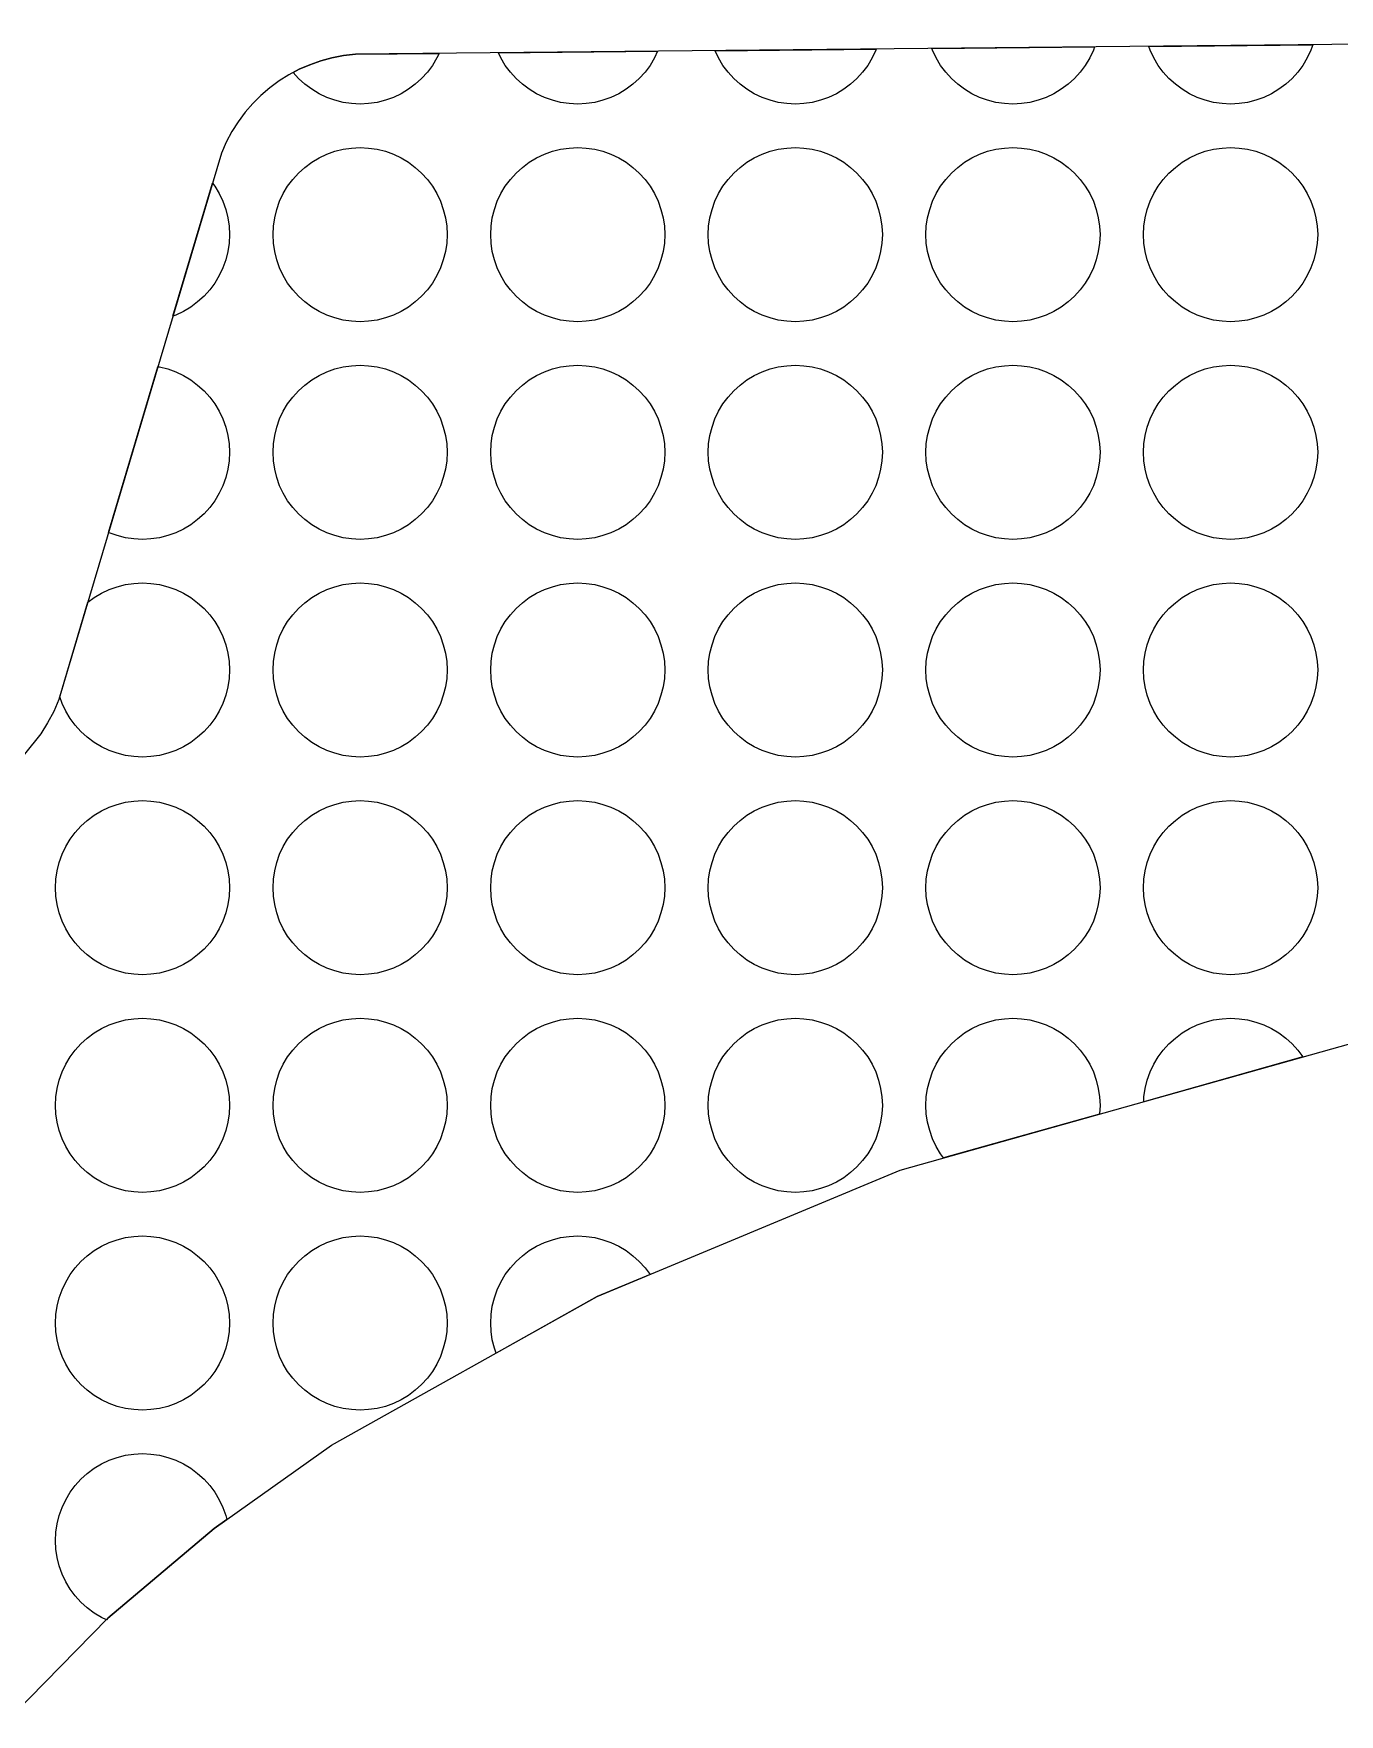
# Model space of a CAD drawing. Header units: millimetres. Extents: x 13 to 136, y -291 to -203.
# Drawn here: x 75.22 to 90.22, y -222.09 to -202.78 of the extents above; entities that cross this region are included whole.
import ezdxf

# ---------------------------------------------------------------- set-up
doc = ezdxf.new("R2010")
doc.units = ezdxf.units.MM
doc.layers.add('background', color=7, linetype='Continuous')
doc.layers.add('outline_2', color=3, linetype='Continuous')

msp = doc.modelspace()

# ---------------------------------------------------------------- linework, layer by layer
at = {"layer": 'background'}
for points in [[(78.265, -203.192), (78.387, -203.139), (78.514, -203.094), (78.643, -203.059), (78.776, -203.034), (78.912, -203.018), (79.873, -203.009), (79.847, -203.062), (79.797, -203.147), (79.739, -203.225), (79.673, -203.298), (79.6, -203.364), (79.521, -203.422), (79.437, -203.473), (79.348, -203.515), (79.256, -203.548), (79.161, -203.572), (79.064, -203.586), (78.966, -203.591), (78.868, -203.586), (78.77, -203.572), (78.675, -203.548), (78.583, -203.515), (78.494, -203.473), (78.41, -203.422), (78.331, -203.364), (78.258, -203.298), (78.196, -203.229)], [(82.384, -202.984), (82.347, -203.062), (82.297, -203.147), (82.239, -203.225), (82.173, -203.298), (82.1, -203.364), (82.021, -203.422), (81.937, -203.473), (81.848, -203.515), (81.756, -203.548), (81.661, -203.572), (81.564, -203.586), (81.466, -203.591), (81.368, -203.586), (81.27, -203.572), (81.175, -203.548), (81.083, -203.515), (80.994, -203.473), (80.91, -203.422), (80.831, -203.364), (80.758, -203.298), (80.693, -203.225), (80.634, -203.147), (80.584, -203.062), (80.555, -203.002)], [(84.895, -202.959), (84.889, -202.974), (84.847, -203.062), (84.797, -203.147), (84.739, -203.225), (84.673, -203.298), (84.6, -203.364), (84.521, -203.422), (84.437, -203.473), (84.348, -203.515), (84.256, -203.548), (84.161, -203.572), (84.064, -203.586), (83.966, -203.591), (83.868, -203.586), (83.77, -203.572), (83.675, -203.548), (83.583, -203.515), (83.494, -203.473), (83.41, -203.422), (83.331, -203.364), (83.258, -203.298), (83.193, -203.225), (83.134, -203.147), (83.084, -203.062), (83.044, -202.978)], [(87.403, -202.935), (87.389, -202.974), (87.347, -203.062), (87.297, -203.147), (87.239, -203.225), (87.173, -203.298), (87.1, -203.364), (87.021, -203.422), (86.937, -203.473), (86.848, -203.515), (86.756, -203.548), (86.661, -203.572), (86.564, -203.586), (86.466, -203.591), (86.368, -203.586), (86.27, -203.572), (86.175, -203.548), (86.083, -203.515), (85.994, -203.473), (85.91, -203.422), (85.831, -203.364), (85.758, -203.298), (85.693, -203.225), (85.634, -203.147), (85.584, -203.062), (85.542, -202.974), (85.534, -202.953)], [(89.912, -202.91), (89.889, -202.974), (89.847, -203.062), (89.797, -203.147), (89.739, -203.225), (89.673, -203.298), (89.6, -203.364), (89.521, -203.422), (89.437, -203.473), (89.348, -203.515), (89.256, -203.548), (89.161, -203.572), (89.064, -203.586), (88.966, -203.591), (88.868, -203.586), (88.77, -203.572), (88.675, -203.548), (88.583, -203.515), (88.494, -203.473), (88.41, -203.422), (88.331, -203.364), (88.258, -203.298), (88.193, -203.225), (88.134, -203.147), (88.084, -203.062), (88.042, -202.974), (88.026, -202.929)], [(79.966, -205.091), (79.961, -205.189), (79.946, -205.286), (79.922, -205.381), (79.889, -205.474), (79.847, -205.562), (79.797, -205.647), (79.739, -205.725), (79.673, -205.798), (79.6, -205.864), (79.521, -205.922), (79.437, -205.973), (79.348, -206.015), (79.256, -206.048), (79.161, -206.072), (79.064, -206.086), (78.966, -206.091), (78.868, -206.086), (78.77, -206.072), (78.675, -206.048), (78.583, -206.015), (78.494, -205.973), (78.41, -205.922), (78.331, -205.864), (78.258, -205.798), (78.193, -205.725), (78.134, -205.647), (78.084, -205.562), (78.042, -205.474), (78.009, -205.381), (77.985, -205.286), (77.97, -205.189), (77.966, -205.091), (77.97, -204.993), (77.985, -204.896), (78.009, -204.801), (78.042, -204.708), (78.084, -204.62), (78.134, -204.535), (78.193, -204.457), (78.258, -204.384), (78.331, -204.318), (78.41, -204.26), (78.494, -204.209), (78.583, -204.167), (78.675, -204.134), (78.77, -204.11), (78.868, -204.096), (78.966, -204.091), (79.064, -204.096), (79.161, -204.11), (79.256, -204.134), (79.348, -204.167), (79.437, -204.209), (79.521, -204.26), (79.6, -204.318), (79.673, -204.384), (79.739, -204.457), (79.797, -204.535), (79.847, -204.62), (79.889, -204.708), (79.922, -204.801), (79.946, -204.896), (79.961, -204.993)], [(82.466, -205.091), (82.461, -205.189), (82.446, -205.286), (82.422, -205.381), (82.389, -205.474), (82.347, -205.562), (82.297, -205.647), (82.239, -205.725), (82.173, -205.798), (82.1, -205.864), (82.021, -205.922), (81.937, -205.973), (81.848, -206.015), (81.756, -206.048), (81.661, -206.072), (81.564, -206.086), (81.466, -206.091), (81.368, -206.086), (81.27, -206.072), (81.175, -206.048), (81.083, -206.015), (80.994, -205.973), (80.91, -205.922), (80.831, -205.864), (80.758, -205.798), (80.693, -205.725), (80.634, -205.647), (80.584, -205.562), (80.542, -205.474), (80.509, -205.381), (80.485, -205.286), (80.47, -205.189), (80.466, -205.091), (80.47, -204.993), (80.485, -204.896), (80.509, -204.801), (80.542, -204.708), (80.584, -204.62), (80.634, -204.535), (80.693, -204.457), (80.758, -204.384), (80.831, -204.318), (80.91, -204.26), (80.994, -204.209), (81.083, -204.167), (81.175, -204.134), (81.27, -204.11), (81.368, -204.096), (81.466, -204.091), (81.564, -204.096), (81.661, -204.11), (81.756, -204.134), (81.848, -204.167), (81.937, -204.209), (82.021, -204.26), (82.1, -204.318), (82.173, -204.384), (82.239, -204.457), (82.297, -204.535), (82.347, -204.62), (82.389, -204.708), (82.422, -204.801), (82.446, -204.896), (82.461, -204.993)], [(84.966, -205.091), (84.961, -205.189), (84.946, -205.286), (84.922, -205.381), (84.889, -205.474), (84.847, -205.562), (84.797, -205.647), (84.739, -205.725), (84.673, -205.798), (84.6, -205.864), (84.521, -205.922), (84.437, -205.973), (84.348, -206.015), (84.256, -206.048), (84.161, -206.072), (84.064, -206.086), (83.966, -206.091), (83.868, -206.086), (83.77, -206.072), (83.675, -206.048), (83.583, -206.015), (83.494, -205.973), (83.41, -205.922), (83.331, -205.864), (83.258, -205.798), (83.193, -205.725), (83.134, -205.647), (83.084, -205.562), (83.042, -205.474), (83.009, -205.381), (82.985, -205.286), (82.97, -205.189), (82.966, -205.091), (82.97, -204.993), (82.985, -204.896), (83.009, -204.801), (83.042, -204.708), (83.084, -204.62), (83.134, -204.535), (83.193, -204.457), (83.258, -204.384), (83.331, -204.318), (83.41, -204.26), (83.494, -204.209), (83.583, -204.167), (83.675, -204.134), (83.77, -204.11), (83.868, -204.096), (83.966, -204.091), (84.064, -204.096), (84.161, -204.11), (84.256, -204.134), (84.348, -204.167), (84.437, -204.209), (84.521, -204.26), (84.6, -204.318), (84.673, -204.384), (84.739, -204.457), (84.797, -204.535), (84.847, -204.62), (84.889, -204.708), (84.922, -204.801), (84.946, -204.896), (84.961, -204.993)], [(87.466, -205.091), (87.461, -205.189), (87.446, -205.286), (87.422, -205.381), (87.389, -205.474), (87.347, -205.562), (87.297, -205.647), (87.239, -205.725), (87.173, -205.798), (87.1, -205.864), (87.021, -205.922), (86.937, -205.973), (86.848, -206.015), (86.756, -206.048), (86.661, -206.072), (86.564, -206.086), (86.466, -206.091), (86.368, -206.086), (86.27, -206.072), (86.175, -206.048), (86.083, -206.015), (85.994, -205.973), (85.91, -205.922), (85.831, -205.864), (85.758, -205.798), (85.693, -205.725), (85.634, -205.647), (85.584, -205.562), (85.542, -205.474), (85.509, -205.381), (85.485, -205.286), (85.47, -205.189), (85.466, -205.091), (85.47, -204.993), (85.485, -204.896), (85.509, -204.801), (85.542, -204.708), (85.584, -204.62), (85.634, -204.535), (85.693, -204.457), (85.758, -204.384), (85.831, -204.318), (85.91, -204.26), (85.994, -204.209), (86.083, -204.167), (86.175, -204.134), (86.27, -204.11), (86.368, -204.096), (86.466, -204.091), (86.564, -204.096), (86.661, -204.11), (86.756, -204.134), (86.848, -204.167), (86.937, -204.209), (87.021, -204.26), (87.1, -204.318), (87.173, -204.384), (87.239, -204.457), (87.297, -204.535), (87.347, -204.62), (87.389, -204.708), (87.422, -204.801), (87.446, -204.896), (87.461, -204.993)], [(89.966, -205.091), (89.961, -205.189), (89.946, -205.286), (89.922, -205.381), (89.889, -205.474), (89.847, -205.562), (89.797, -205.647), (89.739, -205.725), (89.673, -205.798), (89.6, -205.864), (89.521, -205.922), (89.437, -205.973), (89.348, -206.015), (89.256, -206.048), (89.161, -206.072), (89.064, -206.086), (88.966, -206.091), (88.868, -206.086), (88.77, -206.072), (88.675, -206.048), (88.583, -206.015), (88.494, -205.973), (88.41, -205.922), (88.331, -205.864), (88.258, -205.798), (88.193, -205.725), (88.134, -205.647), (88.084, -205.562), (88.042, -205.474), (88.009, -205.381), (87.985, -205.286), (87.97, -205.189), (87.966, -205.091), (87.97, -204.993), (87.985, -204.896), (88.009, -204.801), (88.042, -204.708), (88.084, -204.62), (88.134, -204.535), (88.193, -204.457), (88.258, -204.384), (88.331, -204.318), (88.41, -204.26), (88.494, -204.209), (88.583, -204.167), (88.675, -204.134), (88.77, -204.11), (88.868, -204.096), (88.966, -204.091), (89.064, -204.096), (89.161, -204.11), (89.256, -204.134), (89.348, -204.167), (89.437, -204.209), (89.521, -204.26), (89.6, -204.318), (89.673, -204.384), (89.739, -204.457), (89.797, -204.535), (89.847, -204.62), (89.889, -204.708), (89.922, -204.801), (89.946, -204.896), (89.961, -204.993)], [(77.27, -204.499), (77.297, -204.535), (77.347, -204.62), (77.389, -204.708), (77.422, -204.801), (77.446, -204.896), (77.461, -204.993), (77.466, -205.091), (77.461, -205.189), (77.446, -205.286), (77.422, -205.381), (77.389, -205.474), (77.347, -205.562), (77.297, -205.647), (77.239, -205.725), (77.173, -205.798), (77.1, -205.864), (77.021, -205.922), (76.937, -205.973), (76.848, -206.015), (76.816, -206.027)], [(76.643, -206.608), (76.661, -206.61), (76.756, -206.634), (76.848, -206.667), (76.937, -206.709), (77.021, -206.76), (77.1, -206.818), (77.173, -206.884), (77.239, -206.957), (77.297, -207.035), (77.347, -207.12), (77.389, -207.208), (77.422, -207.301), (77.446, -207.396), (77.461, -207.493), (77.466, -207.591), (77.461, -207.689), (77.446, -207.786), (77.422, -207.881), (77.389, -207.974), (77.347, -208.062), (77.297, -208.147), (77.239, -208.225), (77.173, -208.298), (77.1, -208.364), (77.021, -208.422), (76.937, -208.473), (76.848, -208.515), (76.756, -208.548), (76.661, -208.572), (76.564, -208.586), (76.466, -208.591), (76.368, -208.586), (76.27, -208.572), (76.175, -208.548), (76.083, -208.515), (76.076, -208.512)], [(79.966, -207.591), (79.961, -207.689), (79.946, -207.786), (79.922, -207.881), (79.889, -207.974), (79.847, -208.062), (79.797, -208.147), (79.739, -208.225), (79.673, -208.298), (79.6, -208.364), (79.521, -208.422), (79.437, -208.473), (79.348, -208.515), (79.256, -208.548), (79.161, -208.572), (79.064, -208.586), (78.966, -208.591), (78.868, -208.586), (78.77, -208.572), (78.675, -208.548), (78.583, -208.515), (78.494, -208.473), (78.41, -208.422), (78.331, -208.364), (78.258, -208.298), (78.193, -208.225), (78.134, -208.147), (78.084, -208.062), (78.042, -207.974), (78.009, -207.881), (77.985, -207.786), (77.97, -207.689), (77.966, -207.591), (77.97, -207.493), (77.985, -207.396), (78.009, -207.301), (78.042, -207.208), (78.084, -207.12), (78.134, -207.035), (78.193, -206.957), (78.258, -206.884), (78.331, -206.818), (78.41, -206.76), (78.494, -206.709), (78.583, -206.667), (78.675, -206.634), (78.77, -206.61), (78.868, -206.596), (78.966, -206.591), (79.064, -206.596), (79.161, -206.61), (79.256, -206.634), (79.348, -206.667), (79.437, -206.709), (79.521, -206.76), (79.6, -206.818), (79.673, -206.884), (79.739, -206.957), (79.797, -207.035), (79.847, -207.12), (79.889, -207.208), (79.922, -207.301), (79.946, -207.396), (79.961, -207.493)], [(82.466, -207.591), (82.461, -207.689), (82.446, -207.786), (82.422, -207.881), (82.389, -207.974), (82.347, -208.062), (82.297, -208.147), (82.239, -208.225), (82.173, -208.298), (82.1, -208.364), (82.021, -208.422), (81.937, -208.473), (81.848, -208.515), (81.756, -208.548), (81.661, -208.572), (81.564, -208.586), (81.466, -208.591), (81.368, -208.586), (81.27, -208.572), (81.175, -208.548), (81.083, -208.515), (80.994, -208.473), (80.91, -208.422), (80.831, -208.364), (80.758, -208.298), (80.693, -208.225), (80.634, -208.147), (80.584, -208.062), (80.542, -207.974), (80.509, -207.881), (80.485, -207.786), (80.47, -207.689), (80.466, -207.591), (80.47, -207.493), (80.485, -207.396), (80.509, -207.301), (80.542, -207.208), (80.584, -207.12), (80.634, -207.035), (80.693, -206.957), (80.758, -206.884), (80.831, -206.818), (80.91, -206.76), (80.994, -206.709), (81.083, -206.667), (81.175, -206.634), (81.27, -206.61), (81.368, -206.596), (81.466, -206.591), (81.564, -206.596), (81.661, -206.61), (81.756, -206.634), (81.848, -206.667), (81.937, -206.709), (82.021, -206.76), (82.1, -206.818), (82.173, -206.884), (82.239, -206.957), (82.297, -207.035), (82.347, -207.12), (82.389, -207.208), (82.422, -207.301), (82.446, -207.396), (82.461, -207.493)], [(84.966, -207.591), (84.961, -207.689), (84.946, -207.786), (84.922, -207.881), (84.889, -207.974), (84.847, -208.062), (84.797, -208.147), (84.739, -208.225), (84.673, -208.298), (84.6, -208.364), (84.521, -208.422), (84.437, -208.473), (84.348, -208.515), (84.256, -208.548), (84.161, -208.572), (84.064, -208.586), (83.966, -208.591), (83.868, -208.586), (83.77, -208.572), (83.675, -208.548), (83.583, -208.515), (83.494, -208.473), (83.41, -208.422), (83.331, -208.364), (83.258, -208.298), (83.193, -208.225), (83.134, -208.147), (83.084, -208.062), (83.042, -207.974), (83.009, -207.881), (82.985, -207.786), (82.97, -207.689), (82.966, -207.591), (82.97, -207.493), (82.985, -207.396), (83.009, -207.301), (83.042, -207.208), (83.084, -207.12), (83.134, -207.035), (83.193, -206.957), (83.258, -206.884), (83.331, -206.818), (83.41, -206.76), (83.494, -206.709), (83.583, -206.667), (83.675, -206.634), (83.77, -206.61), (83.868, -206.596), (83.966, -206.591), (84.064, -206.596), (84.161, -206.61), (84.256, -206.634), (84.348, -206.667), (84.437, -206.709), (84.521, -206.76), (84.6, -206.818), (84.673, -206.884), (84.739, -206.957), (84.797, -207.035), (84.847, -207.12), (84.889, -207.208), (84.922, -207.301), (84.946, -207.396), (84.961, -207.493)], [(87.466, -207.591), (87.461, -207.689), (87.446, -207.786), (87.422, -207.881), (87.389, -207.974), (87.347, -208.062), (87.297, -208.147), (87.239, -208.225), (87.173, -208.298), (87.1, -208.364), (87.021, -208.422), (86.937, -208.473), (86.848, -208.515), (86.756, -208.548), (86.661, -208.572), (86.564, -208.586), (86.466, -208.591), (86.368, -208.586), (86.27, -208.572), (86.175, -208.548), (86.083, -208.515), (85.994, -208.473), (85.91, -208.422), (85.831, -208.364), (85.758, -208.298), (85.693, -208.225), (85.634, -208.147), (85.584, -208.062), (85.542, -207.974), (85.509, -207.881), (85.485, -207.786), (85.47, -207.689), (85.466, -207.591), (85.47, -207.493), (85.485, -207.396), (85.509, -207.301), (85.542, -207.208), (85.584, -207.12), (85.634, -207.035), (85.693, -206.957), (85.758, -206.884), (85.831, -206.818), (85.91, -206.76), (85.994, -206.709), (86.083, -206.667), (86.175, -206.634), (86.27, -206.61), (86.368, -206.596), (86.466, -206.591), (86.564, -206.596), (86.661, -206.61), (86.756, -206.634), (86.848, -206.667), (86.937, -206.709), (87.021, -206.76), (87.1, -206.818), (87.173, -206.884), (87.239, -206.957), (87.297, -207.035), (87.347, -207.12), (87.389, -207.208), (87.422, -207.301), (87.446, -207.396), (87.461, -207.493)], [(89.966, -207.591), (89.961, -207.689), (89.946, -207.786), (89.922, -207.881), (89.889, -207.974), (89.847, -208.062), (89.797, -208.147), (89.739, -208.225), (89.673, -208.298), (89.6, -208.364), (89.521, -208.422), (89.437, -208.473), (89.348, -208.515), (89.256, -208.548), (89.161, -208.572), (89.064, -208.586), (88.966, -208.591), (88.868, -208.586), (88.77, -208.572), (88.675, -208.548), (88.583, -208.515), (88.494, -208.473), (88.41, -208.422), (88.331, -208.364), (88.258, -208.298), (88.193, -208.225), (88.134, -208.147), (88.084, -208.062), (88.042, -207.974), (88.009, -207.881), (87.985, -207.786), (87.97, -207.689), (87.966, -207.591), (87.97, -207.493), (87.985, -207.396), (88.009, -207.301), (88.042, -207.208), (88.084, -207.12), (88.134, -207.035), (88.193, -206.957), (88.258, -206.884), (88.331, -206.818), (88.41, -206.76), (88.494, -206.709), (88.583, -206.667), (88.675, -206.634), (88.77, -206.61), (88.868, -206.596), (88.966, -206.591), (89.064, -206.596), (89.161, -206.61), (89.256, -206.634), (89.348, -206.667), (89.437, -206.709), (89.521, -206.76), (89.6, -206.818), (89.673, -206.884), (89.739, -206.957), (89.797, -207.035), (89.847, -207.12), (89.889, -207.208), (89.922, -207.301), (89.946, -207.396), (89.961, -207.493)], [(75.838, -209.313), (75.91, -209.26), (75.994, -209.209), (76.083, -209.167), (76.175, -209.134), (76.27, -209.11), (76.368, -209.096), (76.466, -209.091), (76.564, -209.096), (76.661, -209.11), (76.756, -209.134), (76.848, -209.167), (76.937, -209.209), (77.021, -209.26), (77.1, -209.318), (77.173, -209.384), (77.239, -209.457), (77.297, -209.535), (77.347, -209.62), (77.389, -209.708), (77.422, -209.801), (77.446, -209.896), (77.461, -209.993), (77.466, -210.091), (77.461, -210.189), (77.446, -210.286), (77.422, -210.381), (77.389, -210.474), (77.347, -210.562), (77.297, -210.647), (77.239, -210.725), (77.173, -210.798), (77.1, -210.864), (77.021, -210.922), (76.937, -210.973), (76.848, -211.015), (76.756, -211.048), (76.661, -211.072), (76.564, -211.086), (76.466, -211.091), (76.368, -211.086), (76.27, -211.072), (76.175, -211.048), (76.083, -211.015), (75.994, -210.973), (75.91, -210.922), (75.831, -210.864), (75.758, -210.798), (75.693, -210.725), (75.634, -210.647), (75.584, -210.562), (75.542, -210.474), (75.515, -210.398)], [(79.966, -210.091), (79.961, -210.189), (79.946, -210.286), (79.922, -210.381), (79.889, -210.474), (79.847, -210.562), (79.797, -210.647), (79.739, -210.725), (79.673, -210.798), (79.6, -210.864), (79.521, -210.922), (79.437, -210.973), (79.348, -211.015), (79.256, -211.048), (79.161, -211.072), (79.064, -211.086), (78.966, -211.091), (78.868, -211.086), (78.77, -211.072), (78.675, -211.048), (78.583, -211.015), (78.494, -210.973), (78.41, -210.922), (78.331, -210.864), (78.258, -210.798), (78.193, -210.725), (78.134, -210.647), (78.084, -210.562), (78.042, -210.474), (78.009, -210.381), (77.985, -210.286), (77.97, -210.189), (77.966, -210.091), (77.97, -209.993), (77.985, -209.896), (78.009, -209.801), (78.042, -209.708), (78.084, -209.62), (78.134, -209.535), (78.193, -209.457), (78.258, -209.384), (78.331, -209.318), (78.41, -209.26), (78.494, -209.209), (78.583, -209.167), (78.675, -209.134), (78.77, -209.11), (78.868, -209.096), (78.966, -209.091), (79.064, -209.096), (79.161, -209.11), (79.256, -209.134), (79.348, -209.167), (79.437, -209.209), (79.521, -209.26), (79.6, -209.318), (79.673, -209.384), (79.739, -209.457), (79.797, -209.535), (79.847, -209.62), (79.889, -209.708), (79.922, -209.801), (79.946, -209.896), (79.961, -209.993)], [(82.466, -210.091), (82.461, -210.189), (82.446, -210.286), (82.422, -210.381), (82.389, -210.474), (82.347, -210.562), (82.297, -210.647), (82.239, -210.725), (82.173, -210.798), (82.1, -210.864), (82.021, -210.922), (81.937, -210.973), (81.848, -211.015), (81.756, -211.048), (81.661, -211.072), (81.564, -211.086), (81.466, -211.091), (81.368, -211.086), (81.27, -211.072), (81.175, -211.048), (81.083, -211.015), (80.994, -210.973), (80.91, -210.922), (80.831, -210.864), (80.758, -210.798), (80.693, -210.725), (80.634, -210.647), (80.584, -210.562), (80.542, -210.474), (80.509, -210.381), (80.485, -210.286), (80.47, -210.189), (80.466, -210.091), (80.47, -209.993), (80.485, -209.896), (80.509, -209.801), (80.542, -209.708), (80.584, -209.62), (80.634, -209.535), (80.693, -209.457), (80.758, -209.384), (80.831, -209.318), (80.91, -209.26), (80.994, -209.209), (81.083, -209.167), (81.175, -209.134), (81.27, -209.11), (81.368, -209.096), (81.466, -209.091), (81.564, -209.096), (81.661, -209.11), (81.756, -209.134), (81.848, -209.167), (81.937, -209.209), (82.021, -209.26), (82.1, -209.318), (82.173, -209.384), (82.239, -209.457), (82.297, -209.535), (82.347, -209.62), (82.389, -209.708), (82.422, -209.801), (82.446, -209.896), (82.461, -209.993)], [(84.966, -210.091), (84.961, -210.189), (84.946, -210.286), (84.922, -210.381), (84.889, -210.474), (84.847, -210.562), (84.797, -210.647), (84.739, -210.725), (84.673, -210.798), (84.6, -210.864), (84.521, -210.922), (84.437, -210.973), (84.348, -211.015), (84.256, -211.048), (84.161, -211.072), (84.064, -211.086), (83.966, -211.091), (83.868, -211.086), (83.77, -211.072), (83.675, -211.048), (83.583, -211.015), (83.494, -210.973), (83.41, -210.922), (83.331, -210.864), (83.258, -210.798), (83.193, -210.725), (83.134, -210.647), (83.084, -210.562), (83.042, -210.474), (83.009, -210.381), (82.985, -210.286), (82.97, -210.189), (82.966, -210.091), (82.97, -209.993), (82.985, -209.896), (83.009, -209.801), (83.042, -209.708), (83.084, -209.62), (83.134, -209.535), (83.193, -209.457), (83.258, -209.384), (83.331, -209.318), (83.41, -209.26), (83.494, -209.209), (83.583, -209.167), (83.675, -209.134), (83.77, -209.11), (83.868, -209.096), (83.966, -209.091), (84.064, -209.096), (84.161, -209.11), (84.256, -209.134), (84.348, -209.167), (84.437, -209.209), (84.521, -209.26), (84.6, -209.318), (84.673, -209.384), (84.739, -209.457), (84.797, -209.535), (84.847, -209.62), (84.889, -209.708), (84.922, -209.801), (84.946, -209.896), (84.961, -209.993)], [(87.466, -210.091), (87.461, -210.189), (87.446, -210.286), (87.422, -210.381), (87.389, -210.474), (87.347, -210.562), (87.297, -210.647), (87.239, -210.725), (87.173, -210.798), (87.1, -210.864), (87.021, -210.922), (86.937, -210.973), (86.848, -211.015), (86.756, -211.048), (86.661, -211.072), (86.564, -211.086), (86.466, -211.091), (86.368, -211.086), (86.27, -211.072), (86.175, -211.048), (86.083, -211.015), (85.994, -210.973), (85.91, -210.922), (85.831, -210.864), (85.758, -210.798), (85.693, -210.725), (85.634, -210.647), (85.584, -210.562), (85.542, -210.474), (85.509, -210.381), (85.485, -210.286), (85.47, -210.189), (85.466, -210.091), (85.47, -209.993), (85.485, -209.896), (85.509, -209.801), (85.542, -209.708), (85.584, -209.62), (85.634, -209.535), (85.693, -209.457), (85.758, -209.384), (85.831, -209.318), (85.91, -209.26), (85.994, -209.209), (86.083, -209.167), (86.175, -209.134), (86.27, -209.11), (86.368, -209.096), (86.466, -209.091), (86.564, -209.096), (86.661, -209.11), (86.756, -209.134), (86.848, -209.167), (86.937, -209.209), (87.021, -209.26), (87.1, -209.318), (87.173, -209.384), (87.239, -209.457), (87.297, -209.535), (87.347, -209.62), (87.389, -209.708), (87.422, -209.801), (87.446, -209.896), (87.461, -209.993)], [(89.966, -210.091), (89.961, -210.189), (89.946, -210.286), (89.922, -210.381), (89.889, -210.474), (89.847, -210.562), (89.797, -210.647), (89.739, -210.725), (89.673, -210.798), (89.6, -210.864), (89.521, -210.922), (89.437, -210.973), (89.348, -211.015), (89.256, -211.048), (89.161, -211.072), (89.064, -211.086), (88.966, -211.091), (88.868, -211.086), (88.77, -211.072), (88.675, -211.048), (88.583, -211.015), (88.494, -210.973), (88.41, -210.922), (88.331, -210.864), (88.258, -210.798), (88.193, -210.725), (88.134, -210.647), (88.084, -210.562), (88.042, -210.474), (88.009, -210.381), (87.985, -210.286), (87.97, -210.189), (87.966, -210.091), (87.97, -209.993), (87.985, -209.896), (88.009, -209.801), (88.042, -209.708), (88.084, -209.62), (88.134, -209.535), (88.193, -209.457), (88.258, -209.384), (88.331, -209.318), (88.41, -209.26), (88.494, -209.209), (88.583, -209.167), (88.675, -209.134), (88.77, -209.11), (88.868, -209.096), (88.966, -209.091), (89.064, -209.096), (89.161, -209.11), (89.256, -209.134), (89.348, -209.167), (89.437, -209.209), (89.521, -209.26), (89.6, -209.318), (89.673, -209.384), (89.739, -209.457), (89.797, -209.535), (89.847, -209.62), (89.889, -209.708), (89.922, -209.801), (89.946, -209.896), (89.961, -209.993)], [(77.466, -212.591), (77.461, -212.689), (77.446, -212.786), (77.422, -212.881), (77.389, -212.974), (77.347, -213.062), (77.297, -213.147), (77.239, -213.225), (77.173, -213.298), (77.1, -213.364), (77.021, -213.422), (76.937, -213.473), (76.848, -213.515), (76.756, -213.548), (76.661, -213.572), (76.564, -213.586), (76.466, -213.591), (76.368, -213.586), (76.27, -213.572), (76.175, -213.548), (76.083, -213.515), (75.994, -213.473), (75.91, -213.422), (75.831, -213.364), (75.758, -213.298), (75.693, -213.225), (75.634, -213.147), (75.584, -213.062), (75.542, -212.974), (75.509, -212.881), (75.485, -212.786), (75.47, -212.689), (75.466, -212.591), (75.47, -212.493), (75.485, -212.396), (75.509, -212.301), (75.542, -212.208), (75.584, -212.12), (75.634, -212.035), (75.693, -211.957), (75.758, -211.884), (75.831, -211.818), (75.91, -211.76), (75.994, -211.709), (76.083, -211.667), (76.175, -211.634), (76.27, -211.61), (76.368, -211.596), (76.466, -211.591), (76.564, -211.596), (76.661, -211.61), (76.756, -211.634), (76.848, -211.667), (76.937, -211.709), (77.021, -211.76), (77.1, -211.818), (77.173, -211.884), (77.239, -211.957), (77.297, -212.035), (77.347, -212.12), (77.389, -212.208), (77.422, -212.301), (77.446, -212.396), (77.461, -212.493)], [(79.966, -212.591), (79.961, -212.689), (79.946, -212.786), (79.922, -212.881), (79.889, -212.974), (79.847, -213.062), (79.797, -213.147), (79.739, -213.225), (79.673, -213.298), (79.6, -213.364), (79.521, -213.422), (79.437, -213.473), (79.348, -213.515), (79.256, -213.548), (79.161, -213.572), (79.064, -213.586), (78.966, -213.591), (78.868, -213.586), (78.77, -213.572), (78.675, -213.548), (78.583, -213.515), (78.494, -213.473), (78.41, -213.422), (78.331, -213.364), (78.258, -213.298), (78.193, -213.225), (78.134, -213.147), (78.084, -213.062), (78.042, -212.974), (78.009, -212.881), (77.985, -212.786), (77.97, -212.689), (77.966, -212.591), (77.97, -212.493), (77.985, -212.396), (78.009, -212.301), (78.042, -212.208), (78.084, -212.12), (78.134, -212.035), (78.193, -211.957), (78.258, -211.884), (78.331, -211.818), (78.41, -211.76), (78.494, -211.709), (78.583, -211.667), (78.675, -211.634), (78.77, -211.61), (78.868, -211.596), (78.966, -211.591), (79.064, -211.596), (79.161, -211.61), (79.256, -211.634), (79.348, -211.667), (79.437, -211.709), (79.521, -211.76), (79.6, -211.818), (79.673, -211.884), (79.739, -211.957), (79.797, -212.035), (79.847, -212.12), (79.889, -212.208), (79.922, -212.301), (79.946, -212.396), (79.961, -212.493)], [(82.466, -212.591), (82.461, -212.689), (82.446, -212.786), (82.422, -212.881), (82.389, -212.974), (82.347, -213.062), (82.297, -213.147), (82.239, -213.225), (82.173, -213.298), (82.1, -213.364), (82.021, -213.422), (81.937, -213.473), (81.848, -213.515), (81.756, -213.548), (81.661, -213.572), (81.564, -213.586), (81.466, -213.591), (81.368, -213.586), (81.27, -213.572), (81.175, -213.548), (81.083, -213.515), (80.994, -213.473), (80.91, -213.422), (80.831, -213.364), (80.758, -213.298), (80.693, -213.225), (80.634, -213.147), (80.584, -213.062), (80.542, -212.974), (80.509, -212.881), (80.485, -212.786), (80.47, -212.689), (80.466, -212.591), (80.47, -212.493), (80.485, -212.396), (80.509, -212.301), (80.542, -212.208), (80.584, -212.12), (80.634, -212.035), (80.693, -211.957), (80.758, -211.884), (80.831, -211.818), (80.91, -211.76), (80.994, -211.709), (81.083, -211.667), (81.175, -211.634), (81.27, -211.61), (81.368, -211.596), (81.466, -211.591), (81.564, -211.596), (81.661, -211.61), (81.756, -211.634), (81.848, -211.667), (81.937, -211.709), (82.021, -211.76), (82.1, -211.818), (82.173, -211.884), (82.239, -211.957), (82.297, -212.035), (82.347, -212.12), (82.389, -212.208), (82.422, -212.301), (82.446, -212.396), (82.461, -212.493)], [(84.966, -212.591), (84.961, -212.689), (84.946, -212.786), (84.922, -212.881), (84.889, -212.974), (84.847, -213.062), (84.797, -213.147), (84.739, -213.225), (84.673, -213.298), (84.6, -213.364), (84.521, -213.422), (84.437, -213.473), (84.348, -213.515), (84.256, -213.548), (84.161, -213.572), (84.064, -213.586), (83.966, -213.591), (83.868, -213.586), (83.77, -213.572), (83.675, -213.548), (83.583, -213.515), (83.494, -213.473), (83.41, -213.422), (83.331, -213.364), (83.258, -213.298), (83.193, -213.225), (83.134, -213.147), (83.084, -213.062), (83.042, -212.974), (83.009, -212.881), (82.985, -212.786), (82.97, -212.689), (82.966, -212.591), (82.97, -212.493), (82.985, -212.396), (83.009, -212.301), (83.042, -212.208), (83.084, -212.12), (83.134, -212.035), (83.193, -211.957), (83.258, -211.884), (83.331, -211.818), (83.41, -211.76), (83.494, -211.709), (83.583, -211.667), (83.675, -211.634), (83.77, -211.61), (83.868, -211.596), (83.966, -211.591), (84.064, -211.596), (84.161, -211.61), (84.256, -211.634), (84.348, -211.667), (84.437, -211.709), (84.521, -211.76), (84.6, -211.818), (84.673, -211.884), (84.739, -211.957), (84.797, -212.035), (84.847, -212.12), (84.889, -212.208), (84.922, -212.301), (84.946, -212.396), (84.961, -212.493)], [(87.466, -212.591), (87.461, -212.689), (87.446, -212.786), (87.422, -212.881), (87.389, -212.974), (87.347, -213.062), (87.297, -213.147), (87.239, -213.225), (87.173, -213.298), (87.1, -213.364), (87.021, -213.422), (86.937, -213.473), (86.848, -213.515), (86.756, -213.548), (86.661, -213.572), (86.564, -213.586), (86.466, -213.591), (86.368, -213.586), (86.27, -213.572), (86.175, -213.548), (86.083, -213.515), (85.994, -213.473), (85.91, -213.422), (85.831, -213.364), (85.758, -213.298), (85.693, -213.225), (85.634, -213.147), (85.584, -213.062), (85.542, -212.974), (85.509, -212.881), (85.485, -212.786), (85.47, -212.689), (85.466, -212.591), (85.47, -212.493), (85.485, -212.396), (85.509, -212.301), (85.542, -212.208), (85.584, -212.12), (85.634, -212.035), (85.693, -211.957), (85.758, -211.884), (85.831, -211.818), (85.91, -211.76), (85.994, -211.709), (86.083, -211.667), (86.175, -211.634), (86.27, -211.61), (86.368, -211.596), (86.466, -211.591), (86.564, -211.596), (86.661, -211.61), (86.756, -211.634), (86.848, -211.667), (86.937, -211.709), (87.021, -211.76), (87.1, -211.818), (87.173, -211.884), (87.239, -211.957), (87.297, -212.035), (87.347, -212.12), (87.389, -212.208), (87.422, -212.301), (87.446, -212.396), (87.461, -212.493)], [(89.966, -212.591), (89.961, -212.689), (89.946, -212.786), (89.922, -212.881), (89.889, -212.974), (89.847, -213.062), (89.797, -213.147), (89.739, -213.225), (89.673, -213.298), (89.6, -213.364), (89.521, -213.422), (89.437, -213.473), (89.348, -213.515), (89.256, -213.548), (89.161, -213.572), (89.064, -213.586), (88.966, -213.591), (88.868, -213.586), (88.77, -213.572), (88.675, -213.548), (88.583, -213.515), (88.494, -213.473), (88.41, -213.422), (88.331, -213.364), (88.258, -213.298), (88.193, -213.225), (88.134, -213.147), (88.084, -213.062), (88.042, -212.974), (88.009, -212.881), (87.985, -212.786), (87.97, -212.689), (87.966, -212.591), (87.97, -212.493), (87.985, -212.396), (88.009, -212.301), (88.042, -212.208), (88.084, -212.12), (88.134, -212.035), (88.193, -211.957), (88.258, -211.884), (88.331, -211.818), (88.41, -211.76), (88.494, -211.709), (88.583, -211.667), (88.675, -211.634), (88.77, -211.61), (88.868, -211.596), (88.966, -211.591), (89.064, -211.596), (89.161, -211.61), (89.256, -211.634), (89.348, -211.667), (89.437, -211.709), (89.521, -211.76), (89.6, -211.818), (89.673, -211.884), (89.739, -211.957), (89.797, -212.035), (89.847, -212.12), (89.889, -212.208), (89.922, -212.301), (89.946, -212.396), (89.961, -212.493)], [(77.466, -215.091), (77.461, -215.189), (77.446, -215.286), (77.422, -215.381), (77.389, -215.474), (77.347, -215.562), (77.297, -215.647), (77.239, -215.725), (77.173, -215.798), (77.1, -215.864), (77.021, -215.922), (76.937, -215.973), (76.848, -216.015), (76.756, -216.048), (76.661, -216.072), (76.564, -216.086), (76.466, -216.091), (76.368, -216.086), (76.27, -216.072), (76.175, -216.048), (76.083, -216.015), (75.994, -215.973), (75.91, -215.922), (75.831, -215.864), (75.758, -215.798), (75.693, -215.725), (75.634, -215.647), (75.584, -215.562), (75.542, -215.474), (75.509, -215.381), (75.485, -215.286), (75.47, -215.189), (75.466, -215.091), (75.47, -214.993), (75.485, -214.896), (75.509, -214.801), (75.542, -214.708), (75.584, -214.62), (75.634, -214.535), (75.693, -214.457), (75.758, -214.384), (75.831, -214.318), (75.91, -214.26), (75.994, -214.209), (76.083, -214.167), (76.175, -214.134), (76.27, -214.11), (76.368, -214.096), (76.466, -214.091), (76.564, -214.096), (76.661, -214.11), (76.756, -214.134), (76.848, -214.167), (76.937, -214.209), (77.021, -214.26), (77.1, -214.318), (77.173, -214.384), (77.239, -214.457), (77.297, -214.535), (77.347, -214.62), (77.389, -214.708), (77.422, -214.801), (77.446, -214.896), (77.461, -214.993)], [(79.966, -215.091), (79.961, -215.189), (79.946, -215.286), (79.922, -215.381), (79.889, -215.474), (79.847, -215.562), (79.797, -215.647), (79.739, -215.725), (79.673, -215.798), (79.6, -215.864), (79.521, -215.922), (79.437, -215.973), (79.348, -216.015), (79.256, -216.048), (79.161, -216.072), (79.064, -216.086), (78.966, -216.091), (78.868, -216.086), (78.77, -216.072), (78.675, -216.048), (78.583, -216.015), (78.494, -215.973), (78.41, -215.922), (78.331, -215.864), (78.258, -215.798), (78.193, -215.725), (78.134, -215.647), (78.084, -215.562), (78.042, -215.474), (78.009, -215.381), (77.985, -215.286), (77.97, -215.189), (77.966, -215.091), (77.97, -214.993), (77.985, -214.896), (78.009, -214.801), (78.042, -214.708), (78.084, -214.62), (78.134, -214.535), (78.193, -214.457), (78.258, -214.384), (78.331, -214.318), (78.41, -214.26), (78.494, -214.209), (78.583, -214.167), (78.675, -214.134), (78.77, -214.11), (78.868, -214.096), (78.966, -214.091), (79.064, -214.096), (79.161, -214.11), (79.256, -214.134), (79.348, -214.167), (79.437, -214.209), (79.521, -214.26), (79.6, -214.318), (79.673, -214.384), (79.739, -214.457), (79.797, -214.535), (79.847, -214.62), (79.889, -214.708), (79.922, -214.801), (79.946, -214.896), (79.961, -214.993)], [(82.466, -215.091), (82.461, -215.189), (82.446, -215.286), (82.422, -215.381), (82.389, -215.474), (82.347, -215.562), (82.297, -215.647), (82.239, -215.725), (82.173, -215.798), (82.1, -215.864), (82.021, -215.922), (81.937, -215.973), (81.848, -216.015), (81.756, -216.048), (81.661, -216.072), (81.564, -216.086), (81.466, -216.091), (81.368, -216.086), (81.27, -216.072), (81.175, -216.048), (81.083, -216.015), (80.994, -215.973), (80.91, -215.922), (80.831, -215.864), (80.758, -215.798), (80.693, -215.725), (80.634, -215.647), (80.584, -215.562), (80.542, -215.474), (80.509, -215.381), (80.485, -215.286), (80.47, -215.189), (80.466, -215.091), (80.47, -214.993), (80.485, -214.896), (80.509, -214.801), (80.542, -214.708), (80.584, -214.62), (80.634, -214.535), (80.693, -214.457), (80.758, -214.384), (80.831, -214.318), (80.91, -214.26), (80.994, -214.209), (81.083, -214.167), (81.175, -214.134), (81.27, -214.11), (81.368, -214.096), (81.466, -214.091), (81.564, -214.096), (81.661, -214.11), (81.756, -214.134), (81.848, -214.167), (81.937, -214.209), (82.021, -214.26), (82.1, -214.318), (82.173, -214.384), (82.239, -214.457), (82.297, -214.535), (82.347, -214.62), (82.389, -214.708), (82.422, -214.801), (82.446, -214.896), (82.461, -214.993)], [(84.966, -215.091), (84.961, -215.189), (84.946, -215.286), (84.922, -215.381), (84.889, -215.474), (84.847, -215.562), (84.797, -215.647), (84.739, -215.725), (84.673, -215.798), (84.6, -215.864), (84.521, -215.922), (84.437, -215.973), (84.348, -216.015), (84.256, -216.048), (84.161, -216.072), (84.064, -216.086), (83.966, -216.091), (83.868, -216.086), (83.77, -216.072), (83.675, -216.048), (83.583, -216.015), (83.494, -215.973), (83.41, -215.922), (83.331, -215.864), (83.258, -215.798), (83.193, -215.725), (83.134, -215.647), (83.084, -215.562), (83.042, -215.474), (83.009, -215.381), (82.985, -215.286), (82.97, -215.189), (82.966, -215.091), (82.97, -214.993), (82.985, -214.896), (83.009, -214.801), (83.042, -214.708), (83.084, -214.62), (83.134, -214.535), (83.193, -214.457), (83.258, -214.384), (83.331, -214.318), (83.41, -214.26), (83.494, -214.209), (83.583, -214.167), (83.675, -214.134), (83.77, -214.11), (83.868, -214.096), (83.966, -214.091), (84.064, -214.096), (84.161, -214.11), (84.256, -214.134), (84.348, -214.167), (84.437, -214.209), (84.521, -214.26), (84.6, -214.318), (84.673, -214.384), (84.739, -214.457), (84.797, -214.535), (84.847, -214.62), (84.889, -214.708), (84.922, -214.801), (84.946, -214.896), (84.961, -214.993)], [(85.669, -215.694), (85.634, -215.647), (85.584, -215.562), (85.542, -215.474), (85.509, -215.381), (85.485, -215.286), (85.47, -215.189), (85.466, -215.091), (85.47, -214.993), (85.485, -214.896), (85.509, -214.801), (85.542, -214.708), (85.584, -214.62), (85.634, -214.535), (85.693, -214.457), (85.758, -214.384), (85.831, -214.318), (85.91, -214.26), (85.994, -214.209), (86.083, -214.167), (86.175, -214.134), (86.27, -214.11), (86.368, -214.096), (86.466, -214.091), (86.564, -214.096), (86.661, -214.11), (86.756, -214.134), (86.848, -214.167), (86.937, -214.209), (87.021, -214.26), (87.1, -214.318), (87.173, -214.384), (87.239, -214.457), (87.297, -214.535), (87.347, -214.62), (87.389, -214.708), (87.422, -214.801), (87.446, -214.896), (87.461, -214.993), (87.466, -215.091), (87.461, -215.189), (87.46, -215.191)], [(87.968, -215.049), (87.97, -214.993), (87.985, -214.896), (88.009, -214.801), (88.042, -214.708), (88.084, -214.62), (88.134, -214.535), (88.193, -214.457), (88.258, -214.384), (88.331, -214.318), (88.41, -214.26), (88.494, -214.209), (88.583, -214.167), (88.675, -214.134), (88.77, -214.11), (88.868, -214.096), (88.966, -214.091), (89.064, -214.096), (89.161, -214.11), (89.256, -214.134), (89.348, -214.167), (89.437, -214.209), (89.521, -214.26), (89.6, -214.318), (89.673, -214.384), (89.739, -214.457), (89.797, -214.535)], [(77.466, -217.591), (77.461, -217.689), (77.446, -217.786), (77.422, -217.881), (77.389, -217.974), (77.347, -218.062), (77.297, -218.147), (77.239, -218.225), (77.173, -218.298), (77.1, -218.364), (77.021, -218.422), (76.937, -218.473), (76.848, -218.515), (76.756, -218.548), (76.661, -218.572), (76.564, -218.586), (76.466, -218.591), (76.368, -218.586), (76.27, -218.572), (76.175, -218.548), (76.083, -218.515), (75.994, -218.473), (75.91, -218.422), (75.831, -218.364), (75.758, -218.298), (75.693, -218.225), (75.634, -218.147), (75.584, -218.062), (75.542, -217.974), (75.509, -217.881), (75.485, -217.786), (75.47, -217.689), (75.466, -217.591), (75.47, -217.493), (75.485, -217.396), (75.509, -217.301), (75.542, -217.208), (75.584, -217.12), (75.634, -217.035), (75.693, -216.957), (75.758, -216.884), (75.831, -216.818), (75.91, -216.76), (75.994, -216.709), (76.083, -216.667), (76.175, -216.634), (76.27, -216.61), (76.368, -216.596), (76.466, -216.591), (76.564, -216.596), (76.661, -216.61), (76.756, -216.634), (76.848, -216.667), (76.937, -216.709), (77.021, -216.76), (77.1, -216.818), (77.173, -216.884), (77.239, -216.957), (77.297, -217.035), (77.347, -217.12), (77.389, -217.208), (77.422, -217.301), (77.446, -217.396), (77.461, -217.493)], [(79.966, -217.591), (79.961, -217.689), (79.946, -217.786), (79.922, -217.881), (79.889, -217.974), (79.847, -218.062), (79.797, -218.147), (79.739, -218.225), (79.673, -218.298), (79.6, -218.364), (79.521, -218.422), (79.437, -218.473), (79.348, -218.515), (79.256, -218.548), (79.161, -218.572), (79.064, -218.586), (78.966, -218.591), (78.868, -218.586), (78.77, -218.572), (78.675, -218.548), (78.583, -218.515), (78.494, -218.473), (78.41, -218.422), (78.331, -218.364), (78.258, -218.298), (78.193, -218.225), (78.134, -218.147), (78.084, -218.062), (78.042, -217.974), (78.009, -217.881), (77.985, -217.786), (77.97, -217.689), (77.966, -217.591), (77.97, -217.493), (77.985, -217.396), (78.009, -217.301), (78.042, -217.208), (78.084, -217.12), (78.134, -217.035), (78.193, -216.957), (78.258, -216.884), (78.331, -216.818), (78.41, -216.76), (78.494, -216.709), (78.583, -216.667), (78.675, -216.634), (78.77, -216.61), (78.868, -216.596), (78.966, -216.591), (79.064, -216.596), (79.161, -216.61), (79.256, -216.634), (79.348, -216.667), (79.437, -216.709), (79.521, -216.76), (79.6, -216.818), (79.673, -216.884), (79.739, -216.957), (79.797, -217.035), (79.847, -217.12), (79.889, -217.208), (79.922, -217.301), (79.946, -217.396), (79.961, -217.493)], [(81.691, -217.288), (80.529, -217.938), (80.509, -217.881), (80.485, -217.786), (80.47, -217.689), (80.466, -217.591), (80.47, -217.493), (80.485, -217.396), (80.509, -217.301), (80.542, -217.208), (80.584, -217.12), (80.634, -217.035), (80.693, -216.957), (80.758, -216.884), (80.831, -216.818), (80.91, -216.76), (80.994, -216.709), (81.083, -216.667), (81.175, -216.634), (81.27, -216.61), (81.368, -216.596), (81.466, -216.591), (81.564, -216.596), (81.661, -216.61), (81.756, -216.634), (81.848, -216.667), (81.937, -216.709), (82.021, -216.76), (82.1, -216.818), (82.173, -216.884), (82.239, -216.957), (82.297, -217.035)], [(77.29, -219.952), (76.07, -220.981), (76.051, -221), (75.994, -220.973), (75.91, -220.922), (75.831, -220.864), (75.758, -220.798), (75.693, -220.725), (75.634, -220.647), (75.584, -220.562), (75.542, -220.474), (75.509, -220.381), (75.485, -220.286), (75.47, -220.189), (75.466, -220.091), (75.47, -219.993), (75.485, -219.896), (75.509, -219.801), (75.542, -219.708), (75.584, -219.62), (75.634, -219.535), (75.693, -219.457), (75.758, -219.384), (75.831, -219.318), (75.91, -219.26), (75.994, -219.209), (76.083, -219.167), (76.175, -219.134), (76.27, -219.11), (76.368, -219.096), (76.466, -219.091), (76.564, -219.096), (76.661, -219.11), (76.756, -219.134), (76.848, -219.167), (76.937, -219.209), (77.021, -219.26), (77.1, -219.318), (77.173, -219.384), (77.239, -219.457), (77.297, -219.535), (77.347, -219.62), (77.389, -219.708), (77.422, -219.801), (77.435, -219.849)]]:
    msp.add_lwpolyline(points, close=True, dxfattribs=at)
at = {"layer": 'outline_2'}
for points in [[(102.886, -202.782), (78.912, -203.018), (78.776, -203.034), (78.643, -203.059), (78.514, -203.094), (78.387, -203.139), (78.265, -203.192), (78.148, -203.255), (78.035, -203.325), (77.928, -203.404), (77.827, -203.491), (77.733, -203.585), (77.645, -203.686), (77.565, -203.794), (77.492, -203.908), (77.428, -204.028), (77.373, -204.155), (75.505, -210.429), (75.446, -210.566), (75.376, -210.698), (75.297, -210.823), (75.112, -211.056)], [(74.986, -222.086), (76.07, -220.981), (77.29, -219.952), (78.638, -218.995), (81.691, -217.288), (85.17, -215.834), (93.181, -213.586)]]:
    msp.add_lwpolyline(points, dxfattribs=at)

doc.saveas('drawing.dxf')
